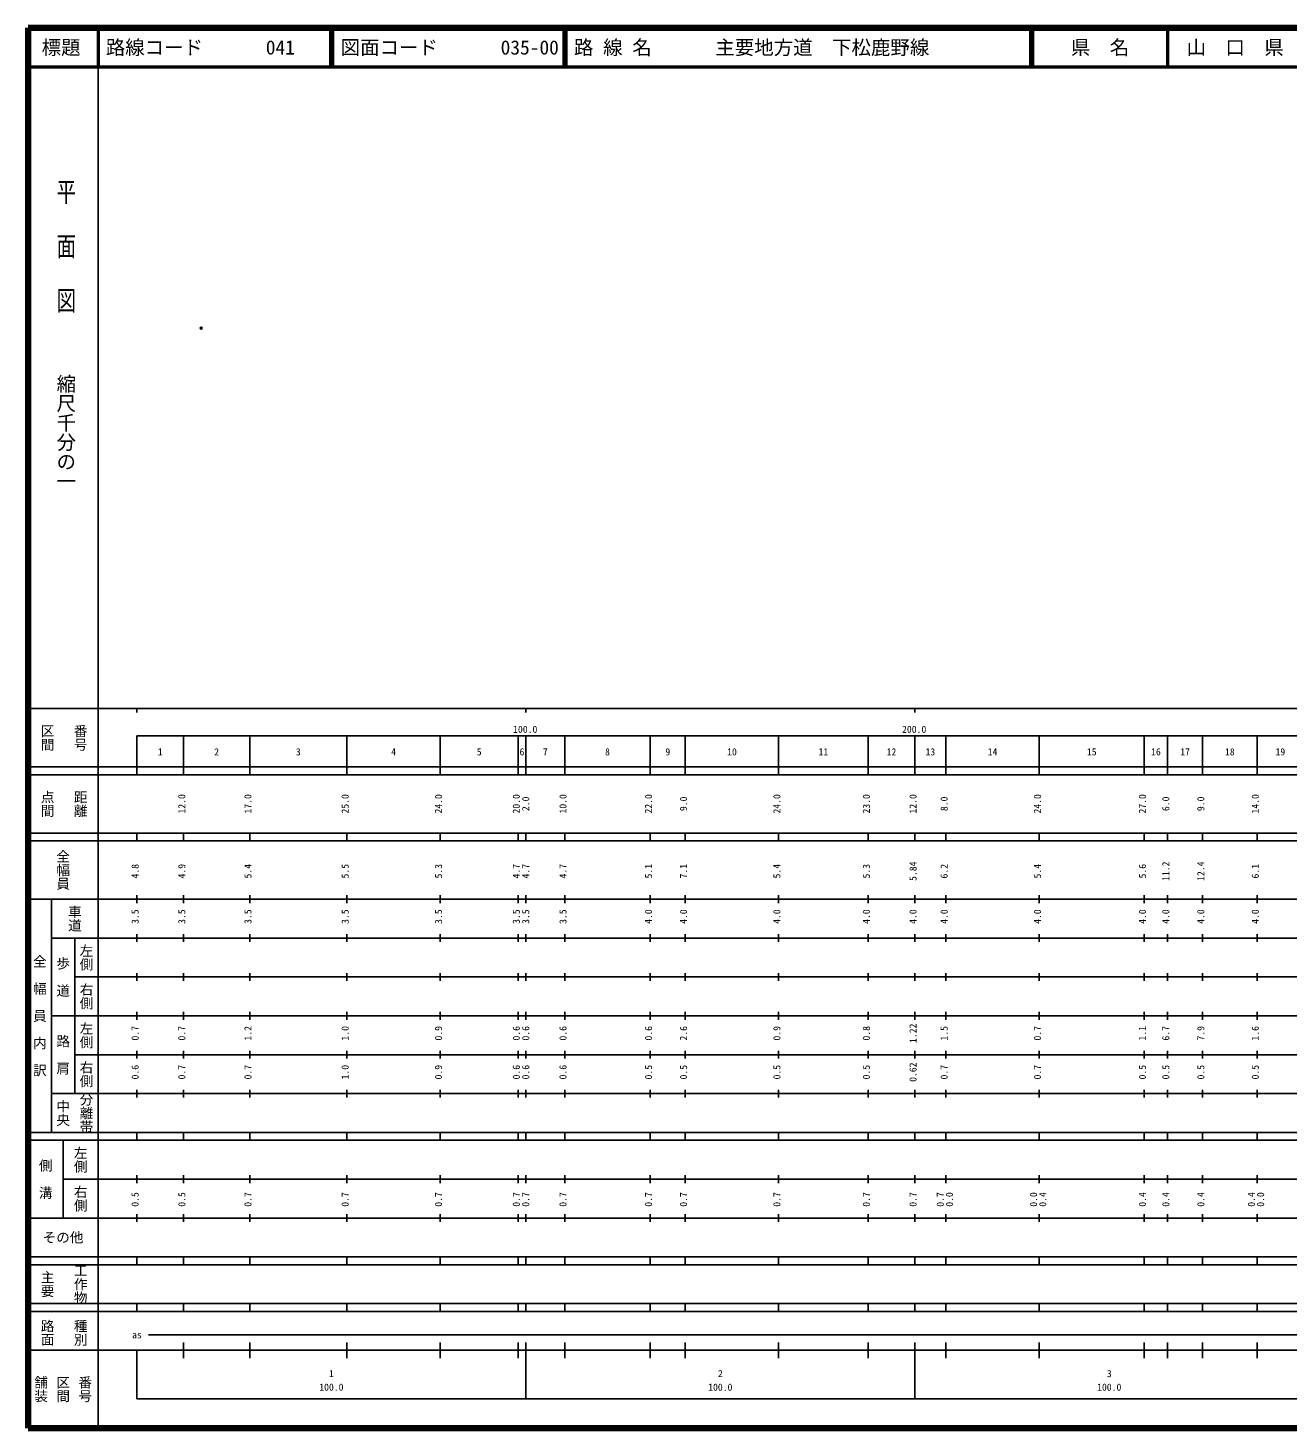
# Model space of a CAD drawing. Units: millimetres on the paper. Extents: x 40 to 680, y 20 to 380.
# Drawn here: x 40 to 364, y 20 to 380 of the extents above; entities that cross this region are included whole.
import ezdxf
from ezdxf.enums import TextEntityAlignment as Align

# ---------------------------------------------------------------- set-up
doc = ezdxf.new("R2010")
doc.units = ezdxf.units.MM
doc.header["$PDMODE"] = 32
doc.header["$PDSIZE"] = 0.5
doc.layers.add('M-OTRS', color=6, linetype='Continuous')
doc.layers.add('M-TTL-TXT', color=7, linetype='Continuous')
for name, color, linetype, lineweight in [('M-TTL', 2, 'Continuous', 140), ('M-TTL-BAND', 7, 'Continuous', 25), ('M-TTL-LINE', 7, 'Continuous', 50)]:
    doc.layers.add(name, color=color, linetype=linetype, lineweight=lineweight)
doc.styles.add('@ＭＳ ゴシック', font='')
doc.styles.add('ＭＳ ゴシック', font='')
doc.styles.get('@ＭＳ ゴシック').set_extended_font_data('@MS Gothic')
doc.styles.get('ＭＳ ゴシック').set_extended_font_data('MS Gothic')

msp = doc.modelspace()

# ---------------------------------------------------------------- linework, layer by layer
at = {"layer": 'M-OTRS'}
msp.add_point((84.551, 302.827), dxfattribs=at)
at = {"layer": 'M-TTL'}
for p, q in [((40, 380), (40, 20)), ((680, 380), (40, 380)), ((40, 20), (680, 20))]:
    msp.add_line(p, q, dxfattribs=at)
at = {"layer": 'M-TTL-BAND'}
for p, q in [((58, 370), (58, 20)), ((40, 205), (579, 205)), ((68, 205), (68, 204)), ((168, 205), (168, 204)), ((268, 205), (268, 204)), ((68, 198), (579, 198)), ((68, 198), (68, 188)), ((80, 188), (80, 198)), ((97, 188), (97, 198)), ((122, 188), (122, 198)), ((146, 188), (146, 198)), ((166, 188), (166, 198)), ((168, 188), (168, 198)), ((178, 188), (178, 198)), ((200, 188), (200, 198)), ((209, 188), (209, 198)), ((233, 188), (233, 198)), ((256, 188), (256, 198)), ((268, 188), (268, 198)), ((276, 188), (276, 198)), ((300, 188), (300, 198)), ((327, 188), (327, 198)), ((333, 188), (333, 198)), ((342, 188), (342, 198)), ((356, 188), (356, 198)), ((40, 190), (579, 190)), ((40, 188), (579, 188)), ((40, 173), (579, 173)), ((68, 171), (68, 173)), ((80, 171), (80, 173)), ((97, 171), (97, 173)), ((122, 171), (122, 173)), ((146, 171), (146, 173)), ((166, 171), (166, 173)), ((168, 171), (168, 173)), ((178, 171), (178, 173)), ((200, 171), (200, 173)), ((209, 171), (209, 173)), ((233, 171), (233, 173)), ((256, 171), (256, 173)), ((268, 171), (268, 173)), ((276, 171), (276, 173)), ((300, 171), (300, 173)), ((327, 171), (327, 173)), ((333, 171), (333, 173)), ((342, 171), (342, 173)), ((356, 171), (356, 173)), ((40, 171), (579, 171)), ((40, 156), (579, 156)), ((46, 96), (46, 156)), ((68, 155), (68, 157)), ((80, 155), (80, 157)), ((97, 155), (97, 157)), ((122, 155), (122, 157)), ((146, 155), (146, 157)), ((166, 155), (166, 157)), ((168, 155), (168, 157)), ((178, 155), (178, 157)), ((200, 155), (200, 157)), ((209, 155), (209, 157)), ((233, 155), (233, 157)), ((256, 155), (256, 157)), ((268, 155), (268, 157)), ((276, 155), (276, 157)), ((300, 155), (300, 157)), ((327, 155), (327, 157)), ((333, 155), (333, 157)), ((342, 155), (342, 157)), ((356, 155), (356, 157)), ((46, 146), (579, 146)), ((52, 146), (52, 106)), ((68, 145), (68, 147)), ((80, 145), (80, 147)), ((97, 145), (97, 147)), ((122, 145), (122, 147)), ((146, 145), (146, 147)), ((166, 145), (166, 147)), ((168, 145), (168, 147)), ((178, 145), (178, 147)), ((200, 145), (200, 147)), ((209, 145), (209, 147)), ((233, 145), (233, 147)), ((256, 145), (256, 147)), ((268, 145), (268, 147)), ((276, 145), (276, 147)), ((300, 145), (300, 147)), ((327, 145), (327, 147)), ((333, 145), (333, 147)), ((342, 145), (342, 147)), ((356, 145), (356, 147)), ((68, 135), (68, 137)), ((80, 135), (80, 137)), ((97, 135), (97, 137)), ((122, 135), (122, 137)), ((146, 135), (146, 137)), ((166, 135), (166, 137)), ((168, 135), (168, 137)), ((178, 135), (178, 137)), ((200, 135), (200, 137)), ((209, 135), (209, 137)), ((233, 135), (233, 137)), ((256, 135), (256, 137)), ((268, 135), (268, 137)), ((276, 135), (276, 137)), ((300, 135), (300, 137)), ((327, 135), (327, 137)), ((333, 135), (333, 137)), ((342, 135), (342, 137)), ((356, 135), (356, 137)), ((52, 136), (579, 136)), ((46, 126), (579, 126)), ((68, 125), (68, 127)), ((80, 125), (80, 127)), ((97, 125), (97, 127)), ((122, 125), (122, 127)), ((146, 125), (146, 127)), ((166, 125), (166, 127)), ((168, 125), (168, 127)), ((178, 125), (178, 127)), ((200, 125), (200, 127)), ((209, 125), (209, 127)), ((233, 125), (233, 127)), ((256, 125), (256, 127)), ((268, 125), (268, 127)), ((276, 125), (276, 127)), ((300, 125), (300, 127)), ((327, 125), (327, 127)), ((333, 125), (333, 127)), ((342, 125), (342, 127)), ((356, 125), (356, 127)), ((52, 116), (579, 116)), ((68, 115), (68, 117)), ((80, 115), (80, 117)), ((97, 115), (97, 117)), ((122, 115), (122, 117)), ((146, 115), (146, 117)), ((166, 115), (166, 117)), ((168, 115), (168, 117)), ((178, 115), (178, 117)), ((200, 115), (200, 117)), ((209, 115), (209, 117)), ((233, 115), (233, 117)), ((256, 115), (256, 117)), ((268, 115), (268, 117)), ((276, 115), (276, 117)), ((300, 115), (300, 117)), ((327, 115), (327, 117)), ((333, 115), (333, 117)), ((342, 115), (342, 117)), ((356, 115), (356, 117)), ((46, 106), (579, 106)), ((68, 105), (68, 107)), ((80, 105), (80, 107)), ((97, 105), (97, 107)), ((122, 105), (122, 107)), ((146, 105), (146, 107)), ((166, 105), (166, 107)), ((168, 105), (168, 107)), ((178, 105), (178, 107)), ((200, 105), (200, 107)), ((209, 105), (209, 107)), ((233, 105), (233, 107)), ((256, 105), (256, 107)), ((268, 105), (268, 107)), ((276, 105), (276, 107)), ((300, 105), (300, 107)), ((327, 105), (327, 107)), ((333, 105), (333, 107)), ((342, 105), (342, 107)), ((356, 105), (356, 107)), ((40, 96), (579, 96)), ((40, 94), (579, 94)), ((49, 94), (49, 74)), ((68, 94), (68, 96)), ((80, 94), (80, 96)), ((97, 94), (97, 96)), ((122, 94), (122, 96)), ((146, 94), (146, 96)), ((166, 94), (166, 96)), ((168, 94), (168, 96)), ((178, 94), (178, 96)), ((200, 94), (200, 96)), ((209, 94), (209, 96)), ((233, 94), (233, 96)), ((256, 94), (256, 96)), ((268, 94), (268, 96)), ((276, 94), (276, 96)), ((300, 94), (300, 96)), ((327, 94), (327, 96)), ((333, 94), (333, 96)), ((342, 94), (342, 96)), ((356, 94), (356, 96)), ((49, 84), (579, 84)), ((68, 83), (68, 85)), ((80, 83), (80, 85)), ((97, 83), (97, 85)), ((122, 83), (122, 85)), ((146, 83), (146, 85)), ((166, 83), (166, 85)), ((168, 83), (168, 85)), ((178, 83), (178, 85)), ((200, 83), (200, 85)), ((209, 83), (209, 85)), ((233, 83), (233, 85)), ((256, 83), (256, 85)), ((268, 83), (268, 85)), ((276, 83), (276, 85)), ((300, 83), (300, 85)), ((327, 83), (327, 85)), ((333, 83), (333, 85)), ((342, 83), (342, 85)), ((356, 83), (356, 85)), ((40, 74), (579, 74)), ((68, 73), (68, 75)), ((80, 73), (80, 75)), ((97, 73), (97, 75)), ((122, 73), (122, 75)), ((146, 73), (146, 75)), ((166, 73), (166, 75)), ((168, 73), (168, 75)), ((178, 73), (178, 75)), ((200, 73), (200, 75)), ((209, 73), (209, 75)), ((233, 73), (233, 75)), ((256, 73), (256, 75)), ((268, 73), (268, 75)), ((276, 73), (276, 75)), ((300, 73), (300, 75)), ((327, 73), (327, 75)), ((333, 73), (333, 75)), ((342, 73), (342, 75)), ((356, 73), (356, 75)), ((40, 64), (579, 64)), ((40, 62), (579, 62)), ((68, 62), (68, 64)), ((80, 62), (80, 64)), ((97, 62), (97, 64)), ((122, 62), (122, 64)), ((146, 62), (146, 64)), ((166, 62), (166, 64)), ((168, 62), (168, 64)), ((178, 62), (178, 64)), ((200, 62), (200, 64)), ((209, 62), (209, 64)), ((233, 62), (233, 64)), ((256, 62), (256, 64)), ((268, 62), (268, 64)), ((276, 62), (276, 64)), ((300, 62), (300, 64)), ((327, 62), (327, 64)), ((333, 62), (333, 64)), ((342, 62), (342, 64)), ((356, 62), (356, 64)), ((40, 52), (579, 52)), ((68, 50), (68, 52)), ((80, 50), (80, 52)), ((97, 50), (97, 52)), ((122, 50), (122, 52)), ((146, 50), (146, 52)), ((166, 50), (166, 52)), ((168, 50), (168, 52)), ((178, 50), (178, 52)), ((200, 50), (200, 52)), ((209, 50), (209, 52)), ((233, 50), (233, 52)), ((256, 50), (256, 52)), ((268, 50), (268, 52)), ((276, 50), (276, 52)), ((300, 50), (300, 52)), ((327, 50), (327, 52)), ((333, 50), (333, 52)), ((342, 50), (342, 52)), ((356, 50), (356, 52)), ((40, 50), (579, 50)), ((71, 44), (565, 44)), ((40, 40), (579, 40)), ((68, 40), (68, 27.5)), ((80, 38), (80, 42)), ((97, 38), (97, 42)), ((122, 38), (122, 42)), ((146, 38), (146, 42)), ((166, 38), (166, 42)), ((168, 27.5), (168, 42)), ((178, 38), (178, 42)), ((200, 38), (200, 42)), ((209, 38), (209, 42)), ((233, 38), (233, 42)), ((256, 38), (256, 42)), ((268, 27.5), (268, 42)), ((276, 38), (276, 42)), ((300, 38), (300, 42)), ((327, 38), (327, 42)), ((333, 38), (333, 42)), ((342, 38), (342, 42)), ((356, 38), (356, 42)), ((68, 27.5), (579, 27.5))]:
    msp.add_line(p, q, dxfattribs=at)
at = {"layer": 'M-TTL-LINE'}
for p, q in [((58, 380), (58, 370)), ((117.75, 380), (117.75, 370)), ((118.25, 380), (118.25, 370)), ((177.75, 380), (177.75, 370)), ((178.25, 380), (178.25, 370)), ((297.75, 380), (297.75, 370)), ((298.25, 380), (298.25, 370)), ((333, 380), (333, 370)), ((40, 370), (680, 370))]:
    msp.add_line(p, q, dxfattribs=at)

# ---------------------------------------------------------------- texts
at = {"layer": 'M-TTL-BAND', "style": '@ＭＳ ゴシック', "width": 1.4}
msp.add_text('平  面  図', height=3.666, rotation=270, dxfattribs=at).set_placement((49.777, 306.475), align=Align.MIDDLE_RIGHT)
at = {"layer": 'M-TTL-BAND', "style": '@ＭＳ ゴシック'}
msp.add_text('縮尺千分の一', height=3.666, rotation=270, dxfattribs=at).set_placement((49.777, 261.03), align=Align.MIDDLE_RIGHT)
for s, p in [('区間', (45, 197.5)), ('番号', (53.5, 197.5)), ('点間', (45, 180.5)), ('距離', (53.5, 180.5)), ('全幅員', (49, 163.5)), ('車道', (52, 151)), ('左側', (55, 141)), ('全\u3000幅\u3000員\u3000内\u3000訳', (43, 126)), ('歩\u3000道', (49, 136)), ('右側', (55, 131)), ('左側', (55, 121)), ('路\u3000肩', (49, 116)), ('右側', (55, 111)), ('分離帯', (55, 101)), ('中央', (49, 101)), ('左側', (53.5, 89)), ('側\u3000溝', (44.5, 84)), ('右側', (53.5, 79)), ('工作物', (53.5, 57)), ('主要', (45, 57)), ('路面', (45, 44.5)), ('種別', (53.5, 44.5)), ('舗装', (43.333, 30)), ('区間', (49, 30)), ('番号', (54.667, 30))]:
    msp.add_text(s, height=2.566, rotation=270, dxfattribs=at).set_placement(p, align=Align.MIDDLE_CENTER)
at = {"layer": 'M-TTL-BAND', "style": 'ＭＳ ゴシック'}
for s, p in [('100.0', (167.844, 198.195)), ('200.0', (267.844, 198.195)), ('1', (74, 192.405)), ('2', (88.5, 192.405)), ('3', (109.5, 192.405)), ('4', (134, 192.405)), ('5', (156, 192.405)), ('6', (167, 192.405)), ('7', (173, 192.405)), ('8', (189, 192.405)), ('9', (204.5, 192.405)), ('10', (221, 192.405)), ('11', (244.5, 192.405)), ('12', (262, 192.405)), ('13', (272, 192.405)), ('14', (288, 192.405)), ('15', (313.5, 192.405)), ('16', (330, 192.405)), ('17', (337.5, 192.405)), ('18', (349, 192.405)), ('19', (362, 192.405)), ('as', (68, 42.5)), ('1', (118, 32.523)), ('2', (218, 32.523)), ('3', (318, 32.523)), ('100.0', (118, 29.033)), ('100.0', (218, 29.033)), ('100.0', (318, 29.033))]:
    msp.add_text(s, height=1.833, dxfattribs=at).set_placement(p, align=Align.BOTTOM_CENTER)
for s, p in [('12.0', (81, 180.5)), ('17.0', (98, 180.5)), ('25.0', (123, 180.5)), ('24.0', (147, 180.5)), ('20.0', (167, 180.5)), ('2.0', (169.425, 180.5)), ('10.0', (179, 180.5)), ('22.0', (201, 180.5)), ('9.0', (210, 180.5)), ('24.0', (234, 180.5)), ('23.0', (257, 180.5)), ('12.0', (269, 180.5)), ('8.0', (277, 180.5)), ('24.0', (301, 180.5)), ('27.0', (328, 180.5)), ('6.0', (334, 180.5)), ('9.0', (343, 180.5)), ('14.0', (357, 180.5)), ('4.8', (69, 163.174)), ('4.9', (81, 163.174)), ('5.4', (98, 163.174)), ('5.5', (123, 163.174)), ('5.3', (147, 163.174)), ('4.7', (167, 163.174)), ('4.7', (169.425, 163.174)), ('4.7', (179, 163.174)), ('5.1', (201, 163.174)), ('7.1', (210, 163.174)), ('5.4', (234, 163.174)), ('5.3', (257, 163.174)), ('5.84', (269, 163.174)), ('6.2', (277, 163.174)), ('5.4', (301, 163.174)), ('5.6', (328, 163.174)), ('11.2', (334, 163.174)), ('12.4', (343, 163.174)), ('6.1', (357, 163.174)), ('3.5', (69, 151.5)), ('3.5', (81, 151.5)), ('3.5', (98, 151.5)), ('3.5', (123, 151.5)), ('3.5', (147, 151.5)), ('3.5', (167, 151.5)), ('3.5', (169.425, 151.5)), ('3.5', (179, 151.5)), ('4.0', (201, 151.5)), ('4.0', (210, 151.5)), ('4.0', (234, 151.5)), ('4.0', (257, 151.5)), ('4.0', (269, 151.5)), ('4.0', (277, 151.5)), ('4.0', (301, 151.5)), ('4.0', (328, 151.5)), ('4.0', (334, 151.5)), ('4.0', (343, 151.5)), ('4.0', (357, 151.5)), ('0.7', (69, 121.5)), ('0.7', (81, 121.5)), ('1.2', (98, 121.5)), ('1.0', (123, 121.5)), ('0.9', (147, 121.5)), ('0.6', (167, 121.5)), ('0.6', (169.425, 121.5)), ('0.6', (179, 121.5)), ('0.6', (201, 121.5)), ('2.6', (210, 121.5)), ('0.9', (234, 121.5)), ('0.8', (257, 121.5)), ('1.22', (269, 121.5)), ('1.5', (277, 121.5)), ('0.7', (301, 121.5)), ('1.1', (328, 121.5)), ('6.7', (334, 121.5)), ('7.9', (343, 121.5)), ('1.6', (357, 121.5)), ('0.6', (69, 111.5)), ('0.7', (81, 111.5)), ('0.7', (98, 111.5)), ('1.0', (123, 111.5)), ('0.9', (147, 111.5)), ('0.6', (167, 111.5)), ('0.6', (169.425, 111.5)), ('0.6', (179, 111.5)), ('0.5', (201, 111.5)), ('0.5', (210, 111.5)), ('0.5', (234, 111.5)), ('0.5', (257, 111.5)), ('0.62', (269, 111.5)), ('0.7', (277, 111.5)), ('0.7', (301, 111.5)), ('0.5', (328, 111.5)), ('0.5', (334, 111.5)), ('0.5', (343, 111.5)), ('0.5', (357, 111.5)), ('0.5', (69, 78.764)), ('0.5', (81, 78.764)), ('0.7', (98, 78.764)), ('0.7', (123, 78.764)), ('0.7', (147, 78.764)), ('0.7', (167, 78.764)), ('0.7', (169.425, 78.764)), ('0.7', (179, 78.764)), ('0.7', (201, 78.764)), ('0.7', (210, 78.764)), ('0.7', (234, 78.764)), ('0.7', (257, 78.764)), ('0.7', (269, 78.764)), ('0.7', (276, 78.764)), ('0.0', (278.37, 78.764)), ('0.0', (300, 78.764)), ('0.4', (302.37, 78.764)), ('0.4', (328, 78.764)), ('0.4', (334, 78.764)), ('0.4', (343, 78.764)), ('0.4', (356, 78.764)), ('0.0', (358.37, 78.764))]:
    msp.add_text(s, height=1.833, rotation=90, dxfattribs=at).set_placement(p, align=Align.BOTTOM_CENTER)
msp.add_text('その他', height=2.566, dxfattribs=at).set_placement((49, 69), align=Align.MIDDLE_CENTER)
at = {"layer": 'M-TTL-TXT', "style": 'ＭＳ ゴシック'}
for s, p in [('標題', (48.5, 375)), ('県\u3000名', (315.625, 375)), ('山\u3000口\u3000県', (350.375, 375))]:
    msp.add_text(s, height=3.666, dxfattribs=at).set_placement(p, align=Align.MIDDLE_CENTER)
for s, p in [('路線コード', (60, 375)), ('041', (101.142, 375)), ('図面コード', (120.38, 375)), ('035-00', (161.521, 375)), ('路 線 名', (180.38, 375)), ('主要地方道\u3000下松鹿野線', (216.734, 375))]:
    msp.add_text(s, height=3.666, dxfattribs=at).set_placement(p, align=Align.MIDDLE_LEFT)

doc.saveas('drawing.dxf')
